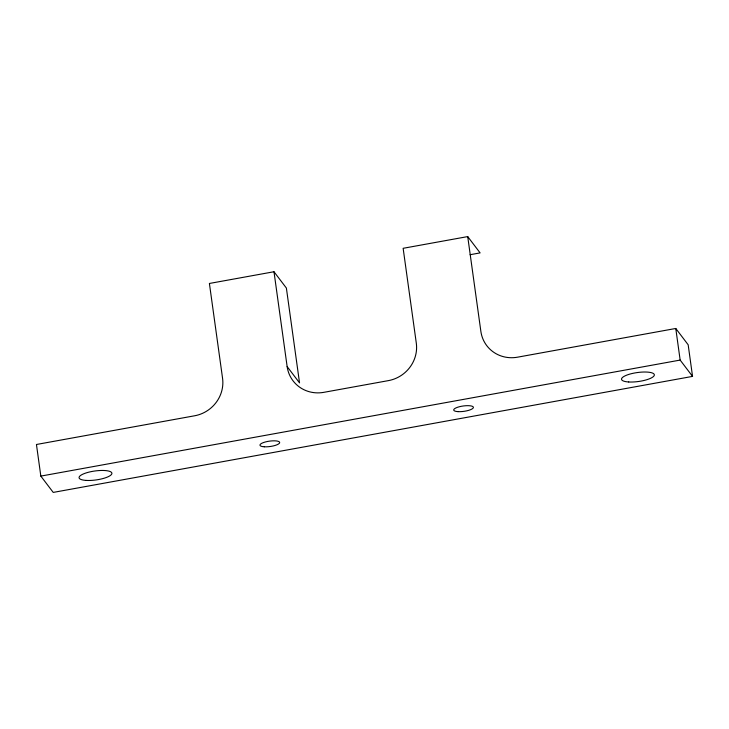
<?xml version="1.0" encoding="UTF-8"?>
<svg xmlns="http://www.w3.org/2000/svg" width="729" height="729" viewBox="0 0 729 729"><rect width="100%" height="100%" fill="white"/><g stroke="black" fill="none" stroke-linecap="round" stroke-linejoin="round"><path stroke-width="1.09" d="M273.986 271.744L209.405 283.463L222.564 378.305A33.169 31.547 -37.2 0 1 194.661 415.776L36.45 444.49L40.833 476.101L53.226 492.412L692.55 376.392L688.167 344.781L675.774 328.469L517.554 357.183A33.169 31.547 -37.2 0 1 480.876 331.431L467.717 236.588L403.137 248.307L416.305 343.149A33.169 31.547 -37.2 0 1 388.402 380.62L323.822 392.339A33.169 31.547 -37.2 0 1 287.144 366.587L273.986 271.744L286.379 288.055L299.537 382.889L287.144 366.587M470.096 254.713L480.11 252.899L467.717 236.588M40.833 476.101L680.157 360.08L692.55 376.392M675.774 328.469L680.157 360.08M86.241 480.42A16.585 4.52 -7.9 0 0 111.865 473.695A16.585 4.52 -7.9 0 0 88.291 472.292A16.585 4.52 -7.9 0 0 86.241 480.42M264.29 446.795A9.951 2.706 -7.9 0 0 279.663 442.758A9.951 2.706 -7.9 0 0 265.52 441.92A9.951 2.706 -7.9 0 0 264.29 446.795M458.022 411.639A9.951 2.706 -7.9 0 0 473.394 407.602A9.951 2.706 -7.9 0 0 459.261 406.764A9.951 2.706 -7.9 0 0 458.022 411.639M628.699 381.978A16.585 4.52 -7.9 0 0 654.314 375.253A16.585 4.52 -7.9 0 0 630.749 373.849A16.585 4.52 -7.9 0 0 628.699 381.978"/></g></svg>
